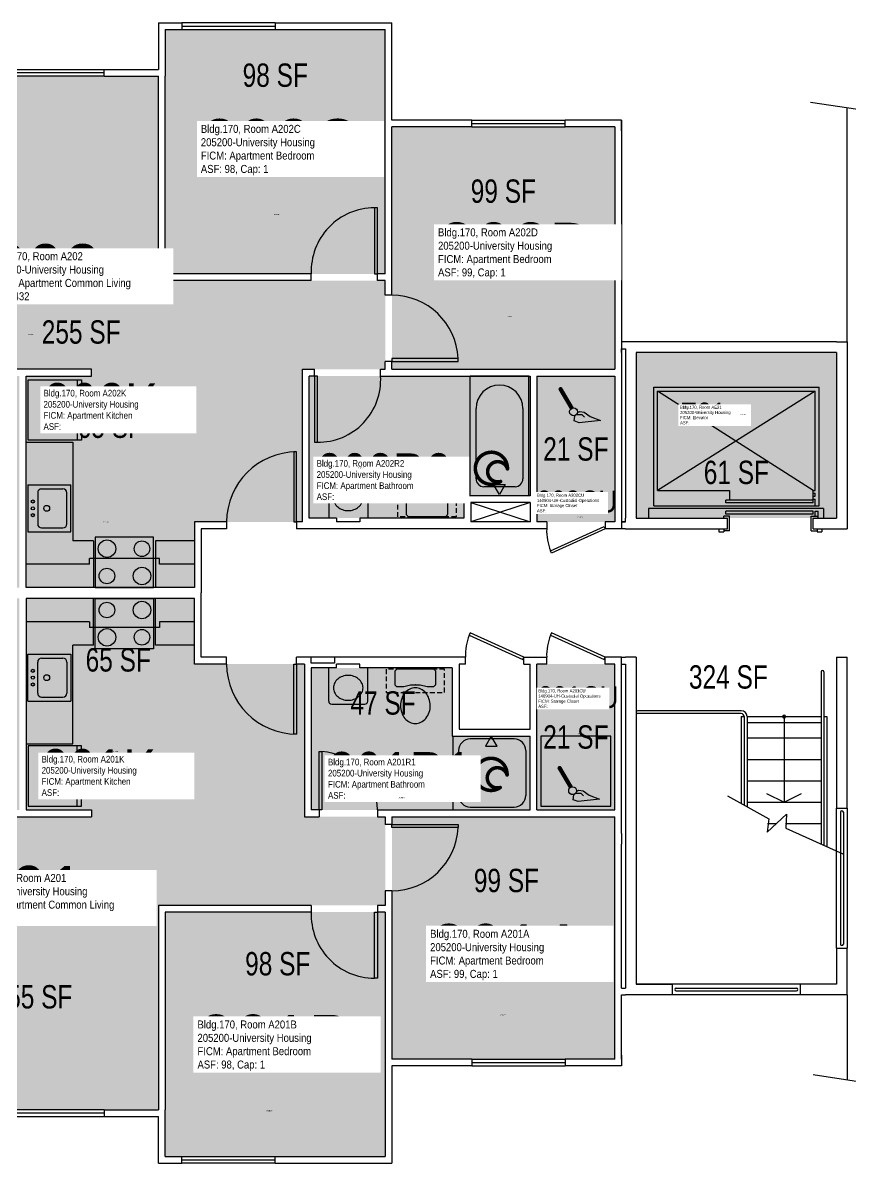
# Model space of a CAD drawing. Header units: inches. Extents: x -54 to 942, y -58 to 644.
# Drawn here: x 178 to 604, y 0 to 586 of the extents above; entities that cross this region are included whole.
import ezdxf
from ezdxf.enums import TextEntityAlignment as Align

# ---------------------------------------------------------------- set-up
doc = ezdxf.new("R2010")
doc.units = ezdxf.units.IN
doc.header["$LTSCALE"] = 10
doc.header["$MEASUREMENT"] = 0
doc.linetypes.add('DASHED2', pattern=[0.375, 0.25, -0.125])
doc.layers.get('0').update_dxf_attribs({"linetype": 'CONTINUOUS'})
for name, color, linetype in [('A-DOOR', 2, 'CONTINUOUS'), ('A-FLOR', 3, 'CONTINUOUS'), ('A-GLAZ', 1, 'CONTINUOUS'), ('A-IDEN-ICON', 4, 'CONTINUOUS'), ('A-IDEN-RNUM', 7, 'CONTINUOUS'), ('A-IDEN-SNUM', 4, 'CONTINUOUS'), ('A-IDEN-VNUM', 4, 'CONTINUOUS'), ('A-SITE', 3, 'CONTINUOUS'), ('A-WALL', 5, 'CONTINUOUS'), ('AREA-TEXT', 3, 'CONTINUOUS'), ('Rooms-Category-Color', 7, 'CONTINUOUS'), ('Rooms-College-Color', 7, 'CONTINUOUS'), ('Rooms-Department-Color', 7, 'CONTINUOUS'), ('Rooms-Division-Color', 7, 'CONTINUOUS'), ('Rooms-Information', 7, 'CONTINUOUS')]:
    doc.layers.add(name, color=color, linetype=linetype)
doc.styles.add('CP_AREA', font='arial.ttf', dxfattribs={"height": 15})
doc.styles.add('CP_ROOMSNUMBER', font='arial.ttf', dxfattribs={"height": 1})
doc.styles.add('CP_ROOMVNUMBER', font='arial.ttf', dxfattribs={"width": 0.85, "height": 0.075})

# ---------------------------------------------------------------- blocks, each defined once
blk = doc.blocks.new('CPCUST')
at = {"color": 0, "linetype": 'ByBlock'}
for p, q in [((0.0262, -0.0408), (0.0446, -0.0406)), ((0.0297, -0.0341), (0.0376, -0.0302)), ((0.0376, -0.0302), (0.0533, -0.0324)), ((0.0446, -0.0406), (0.0543, -0.0505)), ((0.0533, -0.0324), (0.0745, -0.0479)), ((0.0171, -0.0639), (0.02, -0.0466)), ((0.0358, -0.0705), (0.0171, -0.0639)), ((0.1117, -0.0625), (0.0358, -0.0705)), ((0.0745, -0.0479), (0.1117, -0.0625))]:
    blk.add_line(p, q, dxfattribs=at)
at = {"color": 0, "linetype": 'ByBlock', "const_width": 0.0075}
blk.add_lwpolyline([(-0.0332, 0.0481, 1), (-0.0268, 0.0519, 1)], format="xyb", close=True, dxfattribs=at)
at = {"color": 0, "linetype": 'ByBlock', "const_width": 0.015}
blk.add_lwpolyline([(-0.03, 0.05), (0.01, -0.0193)], dxfattribs=at)
at = {"color": 0, "linetype": 'ByBlock'}
blk.add_circle((0.0158, -0.0313), 0.0141, dxfattribs=at)
blk = doc.blocks.new('CPBATH')
at = {"color": 0, "linetype": 'ByBlock', "const_width": 0.0127}
for points in [[(0.0571, 0.0168, 0.861492), (-0.0551, 0, 1)], [(-0.0551, 0, 0.726902), (0.0487, -0.0337, 1)], [(0.0571, 0.0168, 0.729002), (-0.0084, -0.0042, 1)], [(-0.0084, -0.0042, 0.609468), (0.0487, -0.0337, 1)]]:
    blk.add_lwpolyline(points, format="xyb", dxfattribs=at)
at = {"color": 0, "linetype": 'ByBlock', "const_width": 0.00637}
for points in [[(0.0544, 0.0152, 1), (0.0599, 0.0184, 1)], [(0.0459, -0.0353, 1), (0.0515, -0.0321, 1)]]:
    blk.add_lwpolyline(points, format="xyb", close=True, dxfattribs=at)

msp = doc.modelspace()

# ---------------------------------------------------------------- hatches: boundary and pattern name
at = {"layer": 'Rooms-Category-Color', "true_color": 0x728ef3}
for points in [[(251.5, 582.5), (364.5, 582.5), (364.5, 457), (251.5, 457)], [(360.5, 408), (364.5, 408), (364.5, 412), (364.5, 453.5), (248, 453.5), (248, 558.5), (120, 558.5), (120, 453.5), (52, 453.5), (52, 408), (56, 408), (90, 408), (141.25, 408), (141.25, 404.5), (136, 404.5), (136, 295.75), (176.5, 295.75), (176.5, 404.5), (171.25, 404.5), (171.25, 408), (213.49, 408), (213.49, 404.5), (266.5, 404.5), (266.5, 329.55), (322, 329.5), (322, 408)], [(367.98, 532.5), (368, 408), (482.5, 408), (482.5, 532.5)], [(266.5, 404.5), (180, 404.5), (180, 295.75), (266.5, 295.75)], [(330.5, 404.5), (325.5, 404.5), (325.5, 331.5), (405, 331.5), (405, 343), (439, 343), (439, 404.5), (360.5, 404.5)], [(442.5, 329.5), (482.5, 329.5), (482.5, 404.5), (442.5, 404.5)], [(360.5, 178), (364.5, 178), (364.5, 174), (364.5, 132.5), (248, 132.5), (248, 27.5), (120, 27.5), (120, 132.5), (52, 132.5), (52, 178), (56, 178), (90, 178), (141.25, 178), (141.25, 181.5), (136, 181.5), (136, 290.25), (176.5, 290.25), (176.5, 181.5), (171.25, 181.5), (171.25, 178), (213.49, 178), (213.49, 181.5), (266.5, 181.5), (266.5, 256.45), (323, 256.5), (323, 178)], [(266.5, 181.5), (180, 181.5), (180, 290.25), (266.5, 290.25)], [(330.5, 181.5), (326.5, 181.5), (326.5, 254.5), (399, 254.5), (399, 219.5), (439, 219.5), (439, 181.5), (360.5, 181.5)], [(442.5, 181.5), (442.5, 256.5), (482.5, 256.5), (482.5, 181.5)], [(367.98, 178), (368, 53.5), (482.5, 53.5), (482.5, 178)], [(251.5, 129), (364.5, 129), (364.5, 3.5), (251.5, 3.5)]]:
    msp.add_hatch(color=171, dxfattribs=at).paths.add_polyline_path(points)
at = {"layer": 'Rooms-Category-Color', "true_color": 0xadadad}
msp.add_hatch(color=253, dxfattribs=at).paths.add_polyline_path([(596.5, 331.5), (596.5, 416.5), (493.5, 416.5), (493.5, 331.5)])
at = {"layer": 'Rooms-College-Color', "true_color": 0xadadad}
for points in [[(251.5, 582.5), (364.5, 582.5), (364.5, 457), (251.5, 457)], [(360.5, 408), (364.5, 408), (364.5, 412), (364.5, 453.5), (248, 453.5), (248, 558.5), (120, 558.5), (120, 453.5), (52, 453.5), (52, 408), (56, 408), (90, 408), (141.25, 408), (141.25, 404.5), (136, 404.5), (136, 295.75), (176.5, 295.75), (176.5, 404.5), (171.25, 404.5), (171.25, 408), (213.49, 408), (213.49, 404.5), (266.5, 404.5), (266.5, 329.55), (322, 329.5), (322, 408)], [(367.98, 532.5), (368, 408), (482.5, 408), (482.5, 532.5)], [(596.5, 331.5), (596.5, 416.5), (493.5, 416.5), (493.5, 331.5)], [(266.5, 404.5), (180, 404.5), (180, 295.75), (266.5, 295.75)], [(330.5, 404.5), (325.5, 404.5), (325.5, 331.5), (405, 331.5), (405, 343), (439, 343), (439, 404.5), (360.5, 404.5)], [(442.5, 329.5), (482.5, 329.5), (482.5, 404.5), (442.5, 404.5)], [(360.5, 178), (364.5, 178), (364.5, 174), (364.5, 132.5), (248, 132.5), (248, 27.5), (120, 27.5), (120, 132.5), (52, 132.5), (52, 178), (56, 178), (90, 178), (141.25, 178), (141.25, 181.5), (136, 181.5), (136, 290.25), (176.5, 290.25), (176.5, 181.5), (171.25, 181.5), (171.25, 178), (213.49, 178), (213.49, 181.5), (266.5, 181.5), (266.5, 256.45), (323, 256.5), (323, 178)], [(266.5, 181.5), (180, 181.5), (180, 290.25), (266.5, 290.25)], [(330.5, 181.5), (326.5, 181.5), (326.5, 254.5), (399, 254.5), (399, 219.5), (439, 219.5), (439, 181.5), (360.5, 181.5)], [(442.5, 181.5), (442.5, 256.5), (482.5, 256.5), (482.5, 181.5)], [(367.98, 178), (368, 53.5), (482.5, 53.5), (482.5, 178)], [(251.5, 129), (364.5, 129), (364.5, 3.5), (251.5, 3.5)]]:
    msp.add_hatch(color=253, dxfattribs=at).paths.add_polyline_path(points)
at = {"layer": 'Rooms-Department-Color', "true_color": 0x604aed}
for points in [[(251.5, 582.5), (364.5, 582.5), (364.5, 457), (251.5, 457)], [(360.5, 408), (364.5, 408), (364.5, 412), (364.5, 453.5), (248, 453.5), (248, 558.5), (120, 558.5), (120, 453.5), (52, 453.5), (52, 408), (56, 408), (90, 408), (141.25, 408), (141.25, 404.5), (136, 404.5), (136, 295.75), (176.5, 295.75), (176.5, 404.5), (171.25, 404.5), (171.25, 408), (213.49, 408), (213.49, 404.5), (266.5, 404.5), (266.5, 329.55), (322, 329.5), (322, 408)], [(367.98, 532.5), (368, 408), (482.5, 408), (482.5, 532.5)], [(266.5, 404.5), (180, 404.5), (180, 295.75), (266.5, 295.75)], [(330.5, 404.5), (325.5, 404.5), (325.5, 331.5), (405, 331.5), (405, 343), (439, 343), (439, 404.5), (360.5, 404.5)], [(442.5, 329.5), (482.5, 329.5), (482.5, 404.5), (442.5, 404.5)], [(360.5, 178), (364.5, 178), (364.5, 174), (364.5, 132.5), (248, 132.5), (248, 27.5), (120, 27.5), (120, 132.5), (52, 132.5), (52, 178), (56, 178), (90, 178), (141.25, 178), (141.25, 181.5), (136, 181.5), (136, 290.25), (176.5, 290.25), (176.5, 181.5), (171.25, 181.5), (171.25, 178), (213.49, 178), (213.49, 181.5), (266.5, 181.5), (266.5, 256.45), (323, 256.5), (323, 178)], [(266.5, 181.5), (180, 181.5), (180, 290.25), (266.5, 290.25)], [(330.5, 181.5), (326.5, 181.5), (326.5, 254.5), (399, 254.5), (399, 219.5), (439, 219.5), (439, 181.5), (360.5, 181.5)], [(442.5, 181.5), (442.5, 256.5), (482.5, 256.5), (482.5, 181.5)], [(367.98, 178), (368, 53.5), (482.5, 53.5), (482.5, 178)], [(251.5, 129), (364.5, 129), (364.5, 3.5), (251.5, 3.5)]]:
    msp.add_hatch(color=173, dxfattribs=at).paths.add_polyline_path(points)
at = {"layer": 'Rooms-Department-Color', "true_color": 0xacacac}
msp.add_hatch(color=253, dxfattribs=at).paths.add_polyline_path([(596.5, 331.5), (596.5, 416.5), (493.5, 416.5), (493.5, 331.5)])
at = {"layer": 'Rooms-Division-Color', "true_color": 0x604aed}
for points in [[(251.5, 582.5), (364.5, 582.5), (364.5, 457), (251.5, 457)], [(360.5, 408), (364.5, 408), (364.5, 412), (364.5, 453.5), (248, 453.5), (248, 558.5), (120, 558.5), (120, 453.5), (52, 453.5), (52, 408), (56, 408), (90, 408), (141.25, 408), (141.25, 404.5), (136, 404.5), (136, 295.75), (176.5, 295.75), (176.5, 404.5), (171.25, 404.5), (171.25, 408), (213.49, 408), (213.49, 404.5), (266.5, 404.5), (266.5, 329.55), (322, 329.5), (322, 408)], [(367.98, 532.5), (368, 408), (482.5, 408), (482.5, 532.5)], [(266.5, 404.5), (180, 404.5), (180, 295.75), (266.5, 295.75)], [(330.5, 404.5), (325.5, 404.5), (325.5, 331.5), (405, 331.5), (405, 343), (439, 343), (439, 404.5), (360.5, 404.5)], [(442.5, 329.5), (482.5, 329.5), (482.5, 404.5), (442.5, 404.5)], [(360.5, 178), (364.5, 178), (364.5, 174), (364.5, 132.5), (248, 132.5), (248, 27.5), (120, 27.5), (120, 132.5), (52, 132.5), (52, 178), (56, 178), (90, 178), (141.25, 178), (141.25, 181.5), (136, 181.5), (136, 290.25), (176.5, 290.25), (176.5, 181.5), (171.25, 181.5), (171.25, 178), (213.49, 178), (213.49, 181.5), (266.5, 181.5), (266.5, 256.45), (323, 256.5), (323, 178)], [(266.5, 181.5), (180, 181.5), (180, 290.25), (266.5, 290.25)], [(330.5, 181.5), (326.5, 181.5), (326.5, 254.5), (399, 254.5), (399, 219.5), (439, 219.5), (439, 181.5), (360.5, 181.5)], [(442.5, 181.5), (442.5, 256.5), (482.5, 256.5), (482.5, 181.5)], [(367.98, 178), (368, 53.5), (482.5, 53.5), (482.5, 178)], [(251.5, 129), (364.5, 129), (364.5, 3.5), (251.5, 3.5)]]:
    msp.add_hatch(color=173, dxfattribs=at).paths.add_polyline_path(points)
at = {"layer": 'Rooms-Division-Color', "true_color": 0xadadad}
msp.add_hatch(color=253, dxfattribs=at).paths.add_polyline_path([(596.5, 331.5), (596.5, 416.5), (493.5, 416.5), (493.5, 331.5)])

# ---------------------------------------------------------------- linework, layer by layer
for p, q in [((408.25, 343), (408.25, 404.5)), ((438.25, 404.5), (408.25, 404.5)), ((438.25, 343), (438.25, 404.5)), ((180.99, 402.5), (208.49, 402.5)), ((180.99, 371.5), (180.99, 402.5)), ((206.24, 402.5), (206.24, 371.5)), ((208.49, 402.5), (208.49, 371.5)), ((411.2, 351.66), (411.2, 387.81)), ((435.3, 387.81), (435.3, 351.66)), ((180, 370.5), (204, 370.5)), ((208.49, 371.5), (180.99, 371.5)), ((204, 370.5), (204, 319.75)), ((180.9, 348.5), (180.9, 324.5)), ((180.9, 348.5), (202.9, 348.5)), ((187.9, 346.5), (198.9, 346.5)), ((202.9, 324.5), (202.9, 348.5)), ((335.5, 348.62), (335.5, 331.5)), ((337, 350.12), (354, 350.12)), ((355.5, 348.62), (355.5, 331.5)), ((431.28, 347.64), (415.22, 347.64)), ((420.25, 348.82), (426.25, 348.82)), ((423.25, 343.62), (420.25, 348.82)), ((426.25, 348.82), (423.25, 343.62)), ((185.9, 344.5), (185.9, 328.5)), ((200.9, 328.5), (200.9, 344.5)), ((375.5, 340.12), (376.38, 341)), ((375.5, 333.12), (375.5, 340.12)), ((376.67, 341.12), (380, 341.12)), ((380, 341.12), (383.44, 340.14)), ((383.56, 340.12), (388.5, 340.12)), ((388.5, 340.12), (392, 341.12)), ((392, 341.12), (395.5, 341.12)), ((395.5, 341.12), (396.38, 340.25)), ((396.5, 339.95), (396.5, 333.3)), ((438.25, 343), (408.25, 343)), ((439, 339.5), (408.5, 329.5)), ((408.5, 339.5), (439, 329.5)), ((376.5, 332.12), (375.5, 333.12)), ((395.5, 332.12), (376.5, 332.12)), ((396.38, 333), (395.5, 332.12)), ((180.9, 324.5), (202.9, 324.5)), ((187.9, 326.5), (198.9, 326.5)), ((214.5, 319.75), (204, 319.75)), ((214.5, 319.75), (214.5, 295.75)), ((215.5, 321.75), (215.5, 295.75)), ((245.5, 321.75), (215.5, 321.75)), ((245.5, 295.75), (245.5, 321.75)), ((266.5, 319.75), (246.5, 319.75)), ((246.5, 319.75), (246.5, 295.75)), ((248.5, 310.75), (212.5, 310.75)), ((212.5, 307.75), (212.5, 310.75)), ((248.5, 307.75), (248.5, 310.75)), ((212.5, 307.75), (180, 307.75)), ((266.5, 307.75), (248.5, 307.75)), ((215.5, 295.75), (245.5, 295.75)), ((214.5, 266.25), (214.5, 290.25)), ((215.5, 290.25), (245.5, 290.25)), ((215.5, 264.25), (215.5, 290.25)), ((245.5, 290.25), (245.5, 264.25)), ((246.5, 266.25), (246.5, 290.25)), ((212.5, 278.25), (180, 278.25)), ((212.5, 278.25), (212.5, 275.25)), ((266.5, 278.25), (248.5, 278.25)), ((248.5, 278.25), (248.5, 275.25)), ((248.5, 275.25), (212.5, 275.25)), ((204, 215.5), (204, 266.25)), ((214.5, 266.25), (204, 266.25)), ((245.5, 264.25), (215.5, 264.25)), ((266.5, 266.25), (246.5, 266.25)), ((180.9, 237.5), (180.9, 261.5)), ((180.9, 261.5), (202.9, 261.5)), ((187.9, 259.5), (198.9, 259.5)), ((202.9, 261.5), (202.9, 237.5)), ((185.9, 241.5), (185.9, 257.5)), ((200.9, 257.5), (200.9, 241.5)), ((335.5, 237.37), (335.5, 254.5)), ((355.5, 237.37), (355.5, 254.5)), ((370.5, 253.87), (369.5, 252.87)), ((369.5, 252.87), (369.5, 245.87)), ((389.5, 253.87), (370.5, 253.87)), ((390.38, 253), (389.5, 253.87)), ((390.5, 246.05), (390.5, 252.7)), ((369.5, 245.87), (370.38, 245)), ((370.67, 244.87), (374, 244.87)), ((374, 244.87), (377.44, 245.86)), ((377.56, 245.87), (382.44, 245.87)), ((382.56, 245.86), (386, 244.87)), ((386, 244.87), (389.5, 244.87)), ((389.5, 244.87), (390.38, 245.75)), ((180.9, 237.5), (202.9, 237.5)), ((187.9, 239.5), (198.9, 239.5)), ((337, 235.87), (354, 235.87)), ((399.38, 181.5), (399.38, 219.5)), ((430.75, 218), (408.25, 218)), ((419, 219.5), (416, 214.3)), ((422, 214.3), (419, 219.5)), ((480.5, 219.5), (444.5, 219.5)), ((444.5, 219.5), (444.5, 183.5)), ((480.5, 183.5), (480.5, 219.5)), ((180, 215.5), (204, 215.5)), ((180.99, 214.5), (180.99, 183.5)), ((208.49, 214.5), (180.99, 214.5)), ((206.24, 183.5), (206.24, 214.5)), ((208.49, 183.5), (208.49, 214.5)), ((402.25, 212), (402.25, 189)), ((416, 214.3), (422, 214.3)), ((436.75, 212), (436.75, 189)), ((180.99, 183.5), (208.49, 183.5)), ((408.25, 183), (430.75, 183)), ((444.5, 183.5), (480.5, 183.5))]:
    msp.add_line(p, q)
at = {"linetype": 'DASHED2'}
for p, q in [((371, 332.12), (371, 344.12)), ((371, 344.12), (401, 344.12)), ((401, 344.12), (401, 332.12)), ((401, 332.12), (371, 332.12)), ((395, 253.87), (365, 253.87)), ((365, 253.87), (365, 241.87)), ((395, 241.87), (395, 253.87)), ((365, 241.87), (395, 241.87))]:
    msp.add_line(p, q, dxfattribs=at)
for centre, radius in [((183.4, 340), 0.791), ((183.4, 336.5), 0.791), ((190.53, 336.5), 1.5), ((183.4, 333), 0.791), ((221.5, 315.75), 4.5), ((239.5, 315.75), 4), ((221.5, 301.75), 4), ((239.5, 301.75), 4.5), ((221.5, 284.25), 4), ((239.5, 284.25), 4.5), ((221.5, 270.25), 4.5), ((239.5, 270.25), 4), ((183.4, 253), 0.791), ((183.4, 249.5), 0.791), ((183.4, 246), 0.791), ((190.53, 249.5), 1.5)]:
    msp.add_circle(centre, radius)
for centre, radius, start, end in [((423.25, 387.81), 12.05, 0, 180), ((386.71, 352.41), 7.89, 116.70119, 140.52754), ((386, 353.82), 6.3, 90, 116.70119), ((386, 353.82), 6.3, 63.29881, 90), ((385.29, 352.41), 7.89, 39.47246, 63.29881), ((389.58, 350.89), 11.18, 161.16462, 180), ((387.83, 351.49), 9.33, 140.52754, 161.16462), ((383.47, 350.91), 10.24, 18.83538, 39.47246), ((385.07, 351.45), 8.55, 356.22456, 18.83538), ((415.22, 351.66), 4.02, 180, 270), ((431.28, 351.66), 4.02, 270, 0), ((187.9, 344.5), 2, 90, 180), ((198.9, 344.5), 2, 0, 90), ((337, 348.62), 1.5, 90, 180), ((344.37, 341.21), 6.59, 130.10091, 153.80841), ((345.06, 340.4), 7.65, 109.22936, 130.10091), ((345.5, 339.12), 9, 90, 109.22936), ((345.5, 339.12), 9, 70.77064, 90), ((345.94, 340.4), 7.65, 49.89909, 70.77064), ((346.63, 341.21), 6.59, 26.19159, 49.89909), ((354, 348.62), 1.5, 0, 90), ((389.58, 350.89), 11.18, 180, 198.83538), ((387.83, 350.29), 9.33, 198.83538, 219.47246), ((384.17, 350.29), 9.33, 320.52754, 341.16462), ((382.42, 350.89), 11.18, 341.16462, 0), ((343.32, 341.72), 5.42, 153.80841, 180), ((343.32, 341.72), 5.42, 180, 206.19159), ((347.68, 341.72), 5.42, 0, 26.19159), ((347.68, 341.72), 5.42, 333.80841, 0), ((376.67, 340.71), 0.418, 90, 135), ((386.71, 349.38), 7.89, 219.47246, 243.29881), ((386, 347.96), 6.3, 243.29881, 270), ((383.56, 340.54), 0.418, 254.0546, 270), ((386, 347.96), 6.3, 270, 296.70119), ((385.29, 349.38), 7.89, 296.70119, 320.52754), ((396.08, 339.95), 0.418, 0, 45), ((344.37, 342.24), 6.59, 206.19159, 229.89909), ((345.06, 343.05), 7.65, 229.89909, 250.77064), ((345.5, 344.33), 9, 250.77064, 270), ((345.5, 344.33), 9, 270, 289.22936), ((345.94, 343.05), 7.65, 289.22936, 310.10091), ((346.63, 342.24), 6.59, 310.10091, 333.80841), ((187.9, 328.5), 2, 180, 270), ((198.9, 328.5), 2, 270, 0), ((396.08, 333.3), 0.418, 315, 0), ((187.9, 257.5), 2, 90, 180), ((198.9, 257.5), 2, 0, 90), ((390.08, 252.7), 0.418, 0, 45), ((343.32, 244.27), 5.42, 153.80841, 180), ((344.37, 243.76), 6.59, 130.10091, 153.80841), ((345.06, 242.95), 7.65, 109.22936, 130.10091), ((345.5, 241.67), 9, 90, 109.22936), ((345.5, 241.67), 9, 70.77064, 90), ((345.94, 242.95), 7.65, 49.89909, 70.77064), ((346.63, 243.76), 6.59, 26.19159, 49.89909), ((347.68, 244.27), 5.42, 0, 26.19159), ((187.9, 241.5), 2, 180, 270), ((198.9, 241.5), 2, 270, 0), ((343.32, 244.27), 5.42, 180, 206.19159), ((344.37, 244.79), 6.59, 206.19159, 229.89909), ((346.63, 244.79), 6.59, 310.10091, 333.80841), ((347.68, 244.27), 5.42, 333.80841, 0), ((370.67, 245.29), 0.418, 225, 270), ((381.83, 235.71), 9.33, 140.52754, 161.16462), ((380.71, 236.62), 7.89, 116.70119, 140.52754), ((380, 238.04), 6.3, 90, 116.70119), ((377.56, 245.46), 0.418, 90, 105.9454), ((379.94, 245.46), 0.418, 74.0546, 90), ((380, 238.04), 6.3, 63.29881, 90), ((379.29, 236.62), 7.89, 39.47246, 63.29881), ((378.17, 235.71), 9.33, 18.83538, 39.47246), ((390.08, 246.05), 0.418, 315, 0), ((337, 237.37), 1.5, 180, 270), ((345.06, 245.6), 7.65, 229.89909, 250.77064), ((345.5, 246.88), 9, 250.77064, 270), ((345.5, 246.88), 9, 270, 289.22936), ((345.94, 245.6), 7.65, 289.22936, 310.10091), ((354, 237.37), 1.5, 270, 0), ((383.58, 235.11), 11.18, 161.16462, 180), ((383.58, 235.11), 11.18, 180, 198.83538), ((376.42, 235.11), 11.18, 0, 18.83538), ((379.07, 234.55), 8.55, 341.16462, 3.77544), ((381.83, 234.51), 9.33, 198.83538, 219.47246), ((380.71, 233.59), 7.89, 219.47246, 243.29881), ((379.29, 233.59), 7.89, 296.70119, 320.52754), ((377.47, 235.09), 10.24, 320.52754, 341.16462), ((380, 232.18), 6.3, 243.29881, 270), ((380, 232.18), 6.3, 270, 296.70119), ((408.25, 212), 6, 90, 180), ((430.75, 212), 6, 0, 90), ((408.25, 189), 6, 180, 270), ((430.75, 189), 6, 270, 0)]:
    msp.add_arc(centre, radius, start, end)
at = {"layer": 'A-DOOR'}
for p, q in [((360.49, 491), (358.99, 491)), ((358.99, 491), (359, 457)), ((360.5, 457), (360.49, 491)), ((359, 457), (360.5, 457)), ((367.98, 413.5), (367.98, 412)), ((401.98, 413.5), (367.98, 413.5)), ((367.98, 412), (401.98, 412)), ((401.98, 412), (401.98, 413.5)), ((328.12, 404.5), (328.12, 370.5)), ((329.63, 404.5), (328.12, 404.5)), ((329.63, 370.5), (329.63, 404.5)), ((328.12, 370.5), (329.63, 370.5)), ((319, 365.5), (317.5, 365.5)), ((317.5, 365.5), (317.5, 329.5)), ((319, 329.5), (319, 365.5)), ((317.5, 329.5), (319, 329.5)), ((449.45, 314.62), (476.98, 327.15)), ((477.5, 326), (449.97, 313.47)), ((476.98, 327.15), (477.5, 326)), ((449.97, 313.47), (449.45, 314.62)), ((408.22, 272.53), (407.7, 271.38)), ((407.7, 271.38), (435.23, 258.85)), ((435.75, 260), (408.22, 272.53)), ((449.97, 272.53), (449.45, 271.38)), ((449.45, 271.38), (476.98, 258.85)), ((477.5, 260), (449.97, 272.53)), ((435.23, 258.85), (435.75, 260)), ((476.98, 258.85), (477.5, 260)), ((317.5, 256.5), (319, 256.5)), ((317.5, 220.5), (317.5, 256.5)), ((319, 256.5), (319, 220.5)), ((319, 220.5), (317.5, 220.5)), ((330.5, 181.5), (330.5, 211.5)), ((330.5, 211.5), (332, 211.5)), ((332, 211.5), (332, 181.5)), ((332, 181.5), (330.5, 181.5)), ((367.98, 172.5), (367.98, 174)), ((367.98, 174), (401.98, 174)), ((401.98, 172.5), (367.98, 172.5)), ((401.98, 174), (401.98, 172.5)), ((358.99, 95), (359, 129)), ((359, 129), (360.5, 129)), ((360.5, 129), (360.49, 95)), ((360.49, 95), (358.99, 95))]:
    msp.add_line(p, q, dxfattribs=at)
for centre, radius, start, end in [((359.2, 458.26), 32.74, 90.37417, 182.21016), ((367.96, 411.94), 34.06, 2.61809, 89.92489), ((330.13, 402.55), 32.05, 269.09575, 3.48859), ((319, 329.5), 36, 90, 180), ((476.58, 325.11), 29.09, 178.24789, 201.14924), ((434.83, 260.89), 29.09, 158.85076, 181.75211), ((476.58, 260.89), 29.09, 158.85076, 181.75211), ((319, 256.5), 36, 180, 270), ((329.91, 180.98), 30.6, 0.98161, 86.08079), ((367.96, 174.06), 34.06, 270.07511, 357.38191), ((359.2, 127.74), 32.74, 177.78984, 269.62583)]:
    msp.add_arc(centre, radius, start, end, dxfattribs=at)
at = {"layer": 'A-FLOR'}
for p, q in [((502.5, 337.75), (502.5, 398.75)), ((502.5, 398.75), (587.5, 398.75)), ((587.5, 337.75), (587.5, 398.75)), ((504.5, 345.75), (504.5, 396.75)), ((585.5, 396.75), (504.5, 345.75)), ((584.5, 345.75), (504.5, 396.75)), ((504.5, 396.75), (585.5, 396.75)), ((585.5, 345.75), (585.5, 396.75)), ((504.5, 345.75), (541.5, 345.75)), ((541.5, 345.75), (541.5, 340.75)), ((584.5, 341.25), (584.5, 345.75)), ((584.5, 345.75), (585.5, 345.75)), ((539.5, 339.25), (539.5, 340.75)), ((584.5, 340.75), (539.5, 340.75)), ((584.5, 344.25), (585.5, 344.25)), ((584.5, 342.75), (585.5, 342.75)), ((584.5, 341.25), (585.5, 341.25)), ((584.5, 339.25), (584.5, 340.75)), ((585.5, 342.75), (585.5, 344.25)), ((585.5, 337.75), (585.5, 341.25)), ((589.75, 336.5), (499.75, 336.5)), ((499.75, 336.5), (499.75, 331.5)), ((502.5, 337.75), (587.5, 337.75)), ((584.5, 339.25), (539.5, 339.25)), ((584.5, 335), (539.5, 335)), ((539.5, 333.5), (539.5, 335)), ((584.5, 333.5), (584.5, 335)), ((585.5, 335), (587, 335)), ((585.5, 332.5), (585.5, 335)), ((587, 331.5), (587, 335)), ((589.75, 336.5), (589.75, 331.5)), ((538.5, 331.5), (538.5, 332.5)), ((541.5, 332.5), (538.5, 332.5)), ((584.5, 333.5), (539.5, 333.5)), ((541.5, 325), (541.5, 332.5)), ((583.5, 332.5), (585.5, 332.5)), ((583.5, 325), (583.5, 332.5)), ((585.75, 332.5), (586.75, 332.5)), ((536.01, 326), (536.01, 324.5)), ((536.01, 324.5), (538.51, 324.5)), ((538.51, 326), (538.51, 325)), ((538.51, 326), (538.51, 324.5)), ((541.5, 325), (538.51, 325)), ((583.5, 325), (586.49, 325)), ((586.49, 326), (586.49, 324.5)), ((586.49, 324.5), (588.99, 324.5)), ((588.99, 326), (588.99, 324.5)), ((588.5, 252.5), (588.5, 163.89)), ((590, 252.5), (590, 163.21)), ((547.5, 232.5), (494.25, 232.5)), ((547.5, 231), (494.25, 231)), ((547.5, 229.5), (549, 229.5)), ((547.5, 229.5), (547.5, 184.74)), ((549, 229.5), (549, 183.89)), ((550.5, 229.5), (550.5, 183.03)), ((550.5, 229.5), (588.5, 229.5)), ((569.5, 229.5), (569.5, 185.5)), ((590, 229.5), (591.5, 229.5)), ((591.5, 229.5), (591.5, 162.53)), ((550.5, 226.5), (588.5, 226.5)), ((550.5, 218.5), (588.5, 218.5)), ((550.5, 207.5), (588.5, 207.5)), ((550.5, 196.5), (588.5, 196.5)), ((540.49, 188.85), (561.6, 176.89)), ((560.5, 189.89), (569.5, 185.5)), ((569.5, 185.5), (578.5, 189.89)), ((550.5, 185.5), (588.5, 185.5)), ((560.77, 170.03), (570.72, 179.42)), ((561.6, 176.89), (560.77, 170.03)), ((570.72, 179.42), (570.42, 172.19)), ((598.5, 180.39), (598.5, 112.61)), ((600, 180.39), (600, 112.61)), ((561.06, 174.5), (565.26, 174.5)), ((570.27, 174.5), (588.5, 174.5)), ((570.42, 172.19), (599.74, 158.91)), ((514.11, 90), (575.89, 90)), ((514.11, 88.5), (575.89, 88.5))]:
    msp.add_line(p, q, dxfattribs=at)
for centre, radius, start, end in [((589.25, 252.5), 0.75, 0, 180), ((494.25, 231.75), 0.75, 90, 270), ((547.5, 229.5), 3, 0, 90), ((547.5, 229.5), 1.5, 0, 90), ((569.5, 229.5), 0.75, 90, 270), ((569.5, 229.5), 0.75, 270, 90), ((599.25, 180.39), 0.75, 0, 180), ((599.25, 112.61), 0.75, 180, 0), ((514.11, 89.25), 0.75, 90, 270), ((575.89, 89.25), 0.75, 270, 90)]:
    msp.add_arc(centre, radius, start, end, dxfattribs=at)
at = {"layer": 'A-GLAZ'}
for p, q in [((308, 586), (260, 586)), ((260, 584.25), (308, 584.25)), ((260, 582.5), (308, 582.5)), ((148, 562), (220, 562)), ((220, 560.25), (148, 560.25)), ((220, 558.5), (148, 558.5)), ((409, 536), (457, 536)), ((409, 534.25), (457, 534.25)), ((409, 532.5), (457, 532.5)), ((409, 53.5), (457, 53.5)), ((409, 51.75), (457, 51.75)), ((409, 50), (457, 50)), ((220, 27.5), (148, 27.5)), ((220, 25.75), (148, 25.75)), ((148, 24), (220, 24)), ((260, 3.5), (308, 3.5)), ((260, 1.75), (308, 1.75)), ((308, 0), (260, 0))]:
    msp.add_line(p, q, dxfattribs=at)
at = {"layer": 'A-SITE'}
for p, q in [((654.76, 534.32), (583.02, 545.13)), ((584.54, 45.51), (654.76, 34.93))]:
    msp.add_line(p, q, dxfattribs=at)
at = {"layer": 'A-SITE', "extrusion": (-0.000486528, -0.002907, 0.999996)}
msp.add_line((602, 422), (602, 542.27), dxfattribs=at)
at = {"layer": 'A-SITE', "extrusion": (0.000486528, 0.002907, 0.999996)}
msp.add_line((602, 86.5), (602, 42.88), dxfattribs=at)
at = {"layer": 'A-WALL'}
for p, q in [((248, 586), (260, 586)), ((248, 586), (248, 562)), ((251.5, 582.5), (260, 582.5)), ((251.5, 582.5), (251.5, 558.5)), ((260, 586), (260, 582.5)), ((308, 586), (368, 586)), ((308, 586), (308, 582.5)), ((308, 582.5), (364.5, 582.5)), ((364.5, 536), (364.5, 582.5)), ((368, 536), (368, 586)), ((220, 562), (248, 562)), ((220, 558.5), (220, 562)), ((220, 558.5), (248, 558.5)), ((248, 453.5), (248, 558.5)), ((251.5, 457), (251.5, 558.5)), ((364.5, 457), (364.5, 536)), ((409, 536), (368, 536)), ((409, 532.5), (409, 536)), ((486, 536), (457, 536)), ((457, 532.5), (457, 536)), ((486, 530.5), (486, 536)), ((486, 536), (486, 326)), ((409, 532.5), (368, 532.5)), ((368, 446), (368, 532.5)), ((482.5, 532.5), (457, 532.5)), ((482.5, 532.5), (482.5, 408)), ((486, 499.5), (486, 494)), ((326.5, 453.5), (248, 453.5)), ((326.5, 457), (251.5, 457)), ((326.5, 453.5), (326.5, 457)), ((364.5, 457), (360.5, 457)), ((360.5, 453.5), (360.5, 457)), ((364.5, 453.5), (360.5, 453.5)), ((364.5, 446), (364.5, 453.5)), ((368, 446), (364.5, 446)), ((488, 422), (486, 422)), ((596.5, 422), (488, 422)), ((596.5, 422), (602, 422)), ((602, 422), (602, 326)), ((486, 416.5), (486, 418.5)), ((486, 418.5), (488, 418.5)), ((488, 418.5), (488, 416.5)), ((488, 416.5), (488, 331.5)), ((596.5, 416.5), (493.5, 416.5)), ((493.5, 416.5), (493.5, 331.5)), ((596.5, 416.5), (596.5, 331.5)), ((364.5, 408), (364.5, 412)), ((367.98, 412), (364.5, 412)), ((367.98, 408), (367.98, 412)), ((213.49, 408), (171.25, 408)), ((180, 295.75), (180, 404.5)), ((180, 404.5), (213.49, 404.5)), ((213.49, 404.5), (213.49, 408)), ((322, 329.5), (322, 408)), ((322, 408), (328.12, 408)), ((325.5, 331.5), (325.5, 404.5)), ((328.12, 404.5), (325.5, 404.5)), ((328.12, 404.5), (328.12, 408)), ((362.13, 408), (364.5, 408)), ((362.13, 404.5), (362.13, 408)), ((362.13, 404.5), (439, 404.5)), ((367.98, 408), (482.5, 408)), ((439, 404.5), (439, 343)), ((442.5, 404.5), (482.5, 404.5)), ((442.5, 404.5), (442.5, 329.5)), ((482.5, 404.5), (482.5, 329.5)), ((439, 343), (405, 343)), ((405, 343), (405, 331.5)), ((439, 339.5), (408.5, 339.5)), ((408.5, 339.5), (408.5, 329.5)), ((439, 339.5), (439, 329.5)), ((266.5, 329.5), (266.5, 295.75)), ((283, 329.5), (266.5, 329.5)), ((322, 329.5), (319, 329.5)), ((339.5, 331.5), (325.5, 331.5)), ((339.5, 331.5), (339.5, 329.5)), ((351.5, 329.5), (339.5, 329.5)), ((405, 331.5), (351.5, 331.5)), ((351.5, 331.5), (351.5, 329.5)), ((482.5, 329.5), (477.5, 329.5)), ((477.5, 329.5), (477.5, 326)), ((486, 331.5), (486, 329.5)), ((488, 329.5), (486, 329.5)), ((486, 329.5), (488, 329.5)), ((488, 329.5), (488, 331.5)), ((493.5, 331.5), (540.5, 331.5)), ((540.5, 326), (540.5, 331.5)), ((584.5, 331.5), (596.5, 331.5)), ((584.5, 326), (584.5, 331.5)), ((270, 326), (270, 293)), ((283, 326), (270, 326)), ((447.5, 326), (319, 326)), ((486, 326), (477.5, 326)), ((488, 326), (486, 326)), ((488, 326), (540.5, 326)), ((584.5, 326), (602, 326)), ((266.5, 295.75), (180, 295.75)), ((180, 290.25), (180, 181.5)), ((266.5, 290.25), (180, 290.25)), ((266.5, 256.5), (266.5, 290.25)), ((270, 260), (270, 293)), ((283, 260), (270, 260)), ((326.5, 260), (319, 260)), ((338.5, 260), (326.5, 260)), ((326.5, 257), (326.5, 260)), ((405.75, 260), (338.5, 260)), ((338.5, 260), (338.5, 257)), ((405.75, 256.5), (405.75, 260)), ((435.75, 260), (447.5, 260)), ((435.75, 256.5), (435.75, 260)), ((486, 260), (477.5, 260)), ((477.5, 256.5), (477.5, 260)), ((486, 260), (488, 260)), ((493.5, 260), (488, 260)), ((493.5, 260), (493.5, 92)), ((596.5, 260), (596.5, 182.5)), ((596.5, 260), (602, 260)), ((602, 182.5), (602, 260)), ((283, 256.5), (266.5, 256.5)), ((323, 256.5), (319, 256.5)), ((323, 256.5), (323, 178)), ((338.5, 257), (326.5, 257)), ((326.5, 254.5), (326.5, 181.5)), ((339.5, 254.5), (326.5, 254.5)), ((351.5, 256.5), (339.5, 256.5)), ((339.5, 254.5), (339.5, 256.5)), ((351.5, 254.5), (351.5, 256.5)), ((399, 254.5), (351.5, 254.5)), ((399, 254.5), (399, 219.5)), ((402.5, 256.5), (402.5, 223)), ((405.75, 256.5), (402.5, 256.5)), ((435.75, 256.5), (439, 256.5)), ((439, 223), (439, 256.5)), ((442.5, 181.5), (442.5, 256.5)), ((482.5, 256.5), (477.5, 256.5)), ((482.5, 181.5), (482.5, 256.5)), ((486, 256.5), (488, 256.5)), ((486, 254.5), (486, 256.5)), ((486, 256.5), (488, 256.5)), ((488, 256.5), (488, 107.5)), ((402.5, 223), (439, 223)), ((399, 219.5), (439, 219.5)), ((439, 181.5), (439, 219.5)), ((596.5, 182.5), (602, 182.5)), ((596.5, 110.5), (596.5, 182.5)), ((602, 182.5), (602, 110.5)), ((171.25, 178), (213.49, 178)), ((180, 181.5), (213.49, 181.5)), ((213.49, 181.5), (213.49, 178)), ((323, 178), (330.5, 178)), ((330.5, 181.5), (326.5, 181.5)), ((330.5, 181.5), (330.5, 178)), ((360.5, 181.5), (439, 181.5)), ((360.5, 181.5), (360.5, 178)), ((360.5, 178), (364.5, 178)), ((364.5, 178), (364.5, 174)), ((367.98, 178), (482.5, 178)), ((367.98, 178), (367.98, 174)), ((442.5, 181.5), (482.5, 181.5)), ((482.5, 53.5), (482.5, 178)), ((367.98, 174), (364.5, 174)), ((486, 169.5), (486, 164)), ((364.5, 140), (364.5, 132.5)), ((368, 140), (364.5, 140)), ((368, 140), (368, 53.5)), ((248, 132.5), (248, 27.5)), ((326.5, 132.5), (248, 132.5)), ((251.5, 129), (251.5, 27.5)), ((326.5, 129), (251.5, 129)), ((326.5, 132.5), (326.5, 129)), ((364.5, 132.5), (360.5, 132.5)), ((360.5, 132.5), (360.5, 129)), ((364.5, 129), (360.5, 129)), ((364.5, 129), (364.5, 50)), ((488, 107.5), (488, 104)), ((596.5, 110.5), (602, 110.5)), ((596.5, 110.5), (596.5, 92)), ((602, 86.5), (602, 110.5)), ((488, 104), (488, 90)), ((486, 90), (486, 92)), ((486, 90), (488, 90)), ((512, 92), (493.5, 92)), ((493.5, 92), (512, 92)), ((578, 92), (512, 92)), ((512, 92), (512, 86.5)), ((596.5, 92), (578, 92)), ((578, 86.5), (578, 92)), ((486, 86.5), (488, 86.5)), ((512, 86.5), (488, 86.5)), ((578, 86.5), (512, 86.5)), ((602, 86.5), (578, 86.5)), ((409, 53.5), (368, 53.5)), ((409, 53.5), (409, 50)), ((457, 53.5), (457, 50)), ((482.5, 53.5), (457, 53.5)), ((486, 55.5), (486, 50)), ((364.5, 50), (364.5, 3.5)), ((368, 50), (368, 0)), ((409, 50), (368, 50)), ((486, 50), (457, 50)), ((220, 27.5), (220, 24)), ((220, 27.5), (248, 27.5)), ((220, 24), (248, 24)), ((248, 0), (248, 24)), ((251.5, 3.5), (251.5, 27.5)), ((248, 0), (260, 0)), ((251.5, 3.5), (260, 3.5)), ((260, 0), (260, 3.5)), ((308, 0), (308, 3.5)), ((308, 3.5), (364.5, 3.5)), ((308, 0), (368, 0))]:
    msp.add_line(p, q, dxfattribs=at)
at = {"layer": 'A-WALL', "linetype": 'Continuous'}
for p, q in [((283, 329.5), (283, 326)), ((319, 329.5), (319, 326)), ((439, 329.5), (408.5, 329.5)), ((447.5, 329.5), (442.5, 329.5)), ((447.5, 329.5), (447.5, 326)), ((283, 256.5), (283, 260)), ((319, 256.5), (319, 260)), ((447.5, 256.5), (447.5, 260)), ((486, 254.5), (486, 260)), ((447.5, 256.5), (442.5, 256.5)), ((486, 169.5), (486, 254.5)), ((486, 92), (486, 164)), ((486, 53.5), (486, 86.5))]:
    msp.add_line(p, q, dxfattribs=at)

# ---------------------------------------------------------------- block references
at = {"layer": 'A-IDEN-ICON'}
for name, p, xscale, yscale, zscale, rotation in [('CPCUST', (459.03, 390.58), 143.9999999953112, 143.9999999953112, 143.9999999953112, 0.4999999990437542), ('CPBATH', (418.78, 357.17), 144.0000000031163, 144.0000000031163, 144.0000000031163, 340.9568004077881), ('CPBATH', (418.59, 199.91), 144.0000000031163, 144.0000000031163, 144.0000000031163, 340.9568004077881), ('CPCUST', (458.52, 195.9), 143.9999999953112, 143.9999999953112, 143.9999999953112, 0.4999999990437542)]:
    msp.add_blockref(name, p, dxfattribs=dict(at, xscale=xscale, yscale=yscale, zscale=zscale, rotation=rotation))

# ---------------------------------------------------------------- texts
at = {"layer": 'A-IDEN-RNUM', "style": 'CP_ROOMSNUMBER'}
for s, p in [('0202-C0', (307.32, 487.32)), ('0202-D0', (427.01, 434.96)), ('0202-00', (181.02, 425.63)), ('0E21-00', (546.94, 384.49)), ('0202-R2', (350.46, 357.03)), ('0202-K0', (219.27, 329.34)), ('0202-CU', (463.35, 331.88)), ('0201-CU', (463.54, 220.3)), ('0201-K0', (224.26, 211.28)), ('0201-R1', (371.43, 187.56)), ('0201-A0', (423.72, 75.91)), ('0201-B0', (303.54, 26.73))]:
    msp.add_text(s, height=0.36, dxfattribs=at).set_placement(p)
at = {"layer": 'A-IDEN-SNUM', "style": 'CP_ROOMSNUMBER'}
for s, p in [('1700A202C0', (307.32, 487.32)), ('1700A202D0', (427.01, 434.96)), ('1700A20200', (181.02, 425.63)), ('1700AE2100', (546.94, 384.49)), ('1700A202R2', (350.46, 357.03)), ('1700A202K0', (219.27, 329.34)), ('1700A202CU', (463.35, 331.88)), ('1700A201CU', (463.54, 220.3)), ('1700A201K0', (224.26, 211.28)), ('1700A201R1', (371.43, 187.56)), ('1700A201A0', (423.72, 75.91)), ('1700A201B0', (303.54, 26.73))]:
    msp.add_text(s, height=0.36, dxfattribs=at).set_placement(p)
at = {"layer": 'A-IDEN-VNUM', "style": 'CP_ROOMVNUMBER'}
for s, height, width, p in [('202C', 28.8, 0.85, (269.76, 507.62)), ('202D', 28.8, 0.85, (391.67, 454.45)), ('202', 28.8, 0.85, (161.32, 443.37)), ('202K', 24, 0.75, (188.9, 376.78)), ('E21', 11.143, 0.85, (516.05, 379.65)), ('202R2', 24, 0.7, (329.28, 340.69)), ('202CU', 11.143, 0.85, (442.5, 334.45)), ('201CU', 11.143, 0.85, (443.17, 233.93)), ('201K', 24, 0.75, (187.93, 188.7)), ('201R1', 24, 0.75, (335.11, 187.23)), ('201', 28.8, 0.85, (152.82, 123.88)), ('201A', 28.8, 0.85, (387.6, 93.99)), ('201B', 28.8, 0.85, (268.03, 47.4))]:
    msp.add_text(s, height=height, dxfattribs=dict(at, width=width)).set_placement(p)
at = {"layer": 'AREA-TEXT', "style": 'CP_AREA', "width": 0.75}
for s, p in [('98 SF', (308, 559.09)), ('99 SF', (425.24, 499.5)), ('255 SF', (208.25, 427.12)), ('65 SF', (223.25, 378.7)), ('21 SF', (462.5, 367)), ('61 SF', (545, 354.98)), ('55 SF', (377.55, 345.98)), ('65 SF', (227.31, 258.63)), ('324 SF', (540.87, 249.86)), ('47 SF', (363.42, 236.48)), ('21 SF', (462.5, 219)), ('99 SF', (426.83, 145.27)), ('98 SF', (309.28, 102.5)), ('255 SF', (183.49, 85.5))]:
    msp.add_text(s, height=12, dxfattribs=at).set_placement(p, align=Align.MIDDLE_CENTER)

# ---------------------------------------------------------------- next in the draw order: texts
at = {"layer": 'Rooms-Information', "attachment_point": 7, "style": 'CP_ROOMVNUMBER', "bg_fill": 3, "box_fill_scale": 1.5, "bg_fill_color": 256, "bg_fill_true_color": 13158600, "bg_fill_transparency": 0}
for s, insert, char_height, width in [('Bldg.170, Room A202C^M^J205200-University Housing^M^JFICM: Apartment Bedroom^M^JASF: 98, Cap: 1', (269.76, 507.62), 4.1143, 92.16), ('Bldg.170, Room A202D^M^J205200-University Housing^M^JFICM: Apartment Bedroom^M^JASF: 99, Cap: 1', (391.67, 454.45), 4.1143, 92.16), ('Bldg.170, Room A202^M^J205200-University Housing^M^JFICM: Apartment Common Living^M^JASF: 432', (161.32, 443.37), 4.1143, 92.16), ('Bldg.170, Room A202K^M^J205200-University Housing^M^JFICM: Apartment Kitchen^M^JASF: ', (188.9, 376.78), 3.4286, 76.8), ('Bldg.170, Room AE21^M^J205200-University Housing^M^JFICM: Elevator^M^JASF: ', (516.05, 379.65), 1.5919, 35.6584), ('Bldg.170, Room A202R2^M^J205200-University Housing^M^JFICM: Apartment Bathroom^M^JASF: ', (329.28, 340.69), 3.4286, 76.8), ('Bldg.170, Room A202CU^M^J140904-UH-Custodial Operations^M^JFICM: Storage Closet^M^JASF: ', (442.5, 334.45), 1.5919, 35.6584), ('Bldg.170, Room A201CU^M^J140904-UH-Custodial Operations^M^JFICM: Storage Closet^M^JASF: ', (443.17, 233.93), 1.5919, 35.6584), ('Bldg.170, Room A201K^M^J205200-University Housing^M^JFICM: Apartment Kitchen^M^JASF: ', (187.93, 188.7), 3.4286, 76.8), ('Bldg.170, Room A201R1^M^J205200-University Housing^M^JFICM: Apartment Bathroom^M^JASF: ', (335.11, 187.23), 3.4286, 76.8), ('Bldg.170, Room A201^M^J205200-University Housing^M^JFICM: Apartment Common Living^M^JASF: 425', (152.82, 123.88), 4.1143, 92.16), ('Bldg.170, Room A201A^M^J205200-University Housing^M^JFICM: Apartment Bedroom^M^JASF: 99, Cap: 1', (387.6, 93.99), 4.1143, 92.16), ('Bldg.170, Room A201B^M^J205200-University Housing^M^JFICM: Apartment Bedroom^M^JASF: 98, Cap: 1', (268.03, 47.4), 4.1143, 92.16)]:
    msp.add_mtext(s, dxfattribs=dict(at, insert=insert, char_height=char_height, width=width))

doc.saveas('drawing.dxf')
